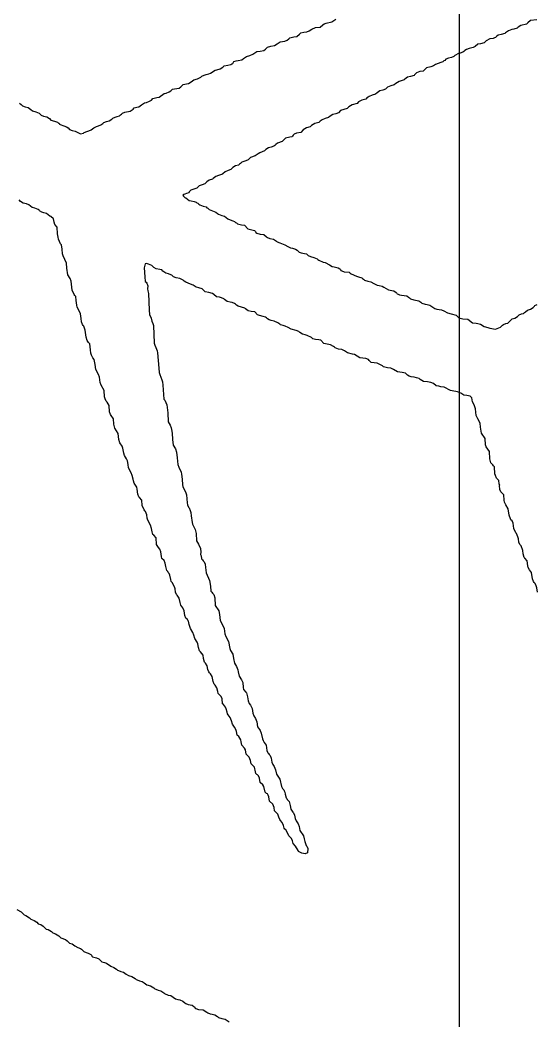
# Model space of a CAD drawing. Header units: inches. Extents: x 0 to 12.8, y -0.1 to 3.5.
# Drawn here: x 0.2503 to 0.3237, y 0.968 to 1.1103 of the extents above; entities that cross this region are included whole.
import ezdxf

# ---------------------------------------------------------------- set-up
doc = ezdxf.new("R2010")
doc.units = ezdxf.units.IN
doc.header["$MEASUREMENT"] = 0
doc.layers.add('Bottom Layer', color=5, linetype='Continuous')
doc.layers.add('Bottom Overlay', color=54, linetype='Continuous')

msp = doc.modelspace()

# ---------------------------------------------------------------- linework, layer by layer
at = {"layer": 'Bottom Layer'}
msp.add_line((0.3127, 1.513), (0.3127, 0.904), dxfattribs=at)
at = {"layer": 'Bottom Overlay'}
for p, q in [((0.29459, 1.11005), (0.29518, 1.11044)), ((0.32284, 1.11026), (0.32242, 1.10991)), ((0.32371, 1.11037), (0.32284, 1.11026)), ((0.29062, 1.10859), (0.29104, 1.10866)), ((0.29104, 1.10866), (0.29139, 1.1088)), ((0.29139, 1.1088), (0.29177, 1.10904)), ((0.29177, 1.10904), (0.29226, 1.10925)), ((0.29226, 1.10925), (0.29295, 1.10932)), ((0.29295, 1.10932), (0.29333, 1.10963)), ((0.29333, 1.10963), (0.29351, 1.10981)), ((0.29351, 1.10981), (0.29379, 1.10988)), ((0.29379, 1.10988), (0.29459, 1.11005)), ((0.31971, 1.1088), (0.31929, 1.10852)), ((0.32016, 1.10897), (0.31971, 1.1088)), ((0.32044, 1.10904), (0.32016, 1.10897)), ((0.32092, 1.10918), (0.32044, 1.10904)), ((0.32106, 1.10932), (0.32092, 1.10918)), ((0.32144, 1.10957), (0.32106, 1.10932)), ((0.32225, 1.10974), (0.32144, 1.10957)), ((0.32242, 1.10991), (0.32225, 1.10974)), ((0.28683, 1.10696), (0.28725, 1.10723)), ((0.28725, 1.10723), (0.28791, 1.10734)), ((0.28791, 1.10734), (0.28826, 1.10748)), ((0.28826, 1.10748), (0.2885, 1.10765)), ((0.2885, 1.10765), (0.28864, 1.10779)), ((0.28864, 1.10779), (0.28919, 1.10793)), ((0.28919, 1.10793), (0.28961, 1.108)), ((0.28961, 1.108), (0.28999, 1.10831)), ((0.28999, 1.10831), (0.29017, 1.10849)), ((0.29017, 1.10849), (0.29062, 1.10859)), ((0.31654, 1.10737), (0.31626, 1.1071)), ((0.31703, 1.10765), (0.31654, 1.10737)), ((0.31751, 1.10772), (0.31703, 1.10765)), ((0.31772, 1.10779), (0.31751, 1.10772)), ((0.31786, 1.10786), (0.31772, 1.10779)), ((0.318, 1.108), (0.31786, 1.10786)), ((0.31824, 1.10817), (0.318, 1.108)), ((0.31863, 1.10828), (0.31824, 1.10817)), ((0.31918, 1.10842), (0.31863, 1.10828)), ((0.31929, 1.10852), (0.31918, 1.10842)), ((0.2838, 1.10574), (0.28391, 1.10584)), ((0.28391, 1.10584), (0.28439, 1.10591)), ((0.28439, 1.10591), (0.28492, 1.10602)), ((0.28492, 1.10602), (0.28516, 1.10619)), ((0.28516, 1.10619), (0.28544, 1.10647)), ((0.28544, 1.10647), (0.28592, 1.10661)), ((0.28592, 1.10661), (0.28645, 1.10671)), ((0.28645, 1.10671), (0.28683, 1.10696)), ((0.31334, 1.10584), (0.3132, 1.10577)), ((0.31348, 1.10598), (0.31334, 1.10584)), ((0.31372, 1.10616), (0.31348, 1.10598)), ((0.3141, 1.10626), (0.31372, 1.10616)), ((0.31466, 1.1064), (0.3141, 1.10626)), ((0.31497, 1.10657), (0.31466, 1.1064)), ((0.31536, 1.10689), (0.31497, 1.10657)), ((0.3157, 1.10696), (0.31536, 1.10689)), ((0.31626, 1.1071), (0.3157, 1.10696)), ((0.2805, 1.10417), (0.28067, 1.10442)), ((0.28067, 1.10442), (0.28098, 1.10452)), ((0.28098, 1.10452), (0.28126, 1.10459)), ((0.28126, 1.10459), (0.28178, 1.10469)), ((0.28178, 1.10469), (0.28203, 1.10487)), ((0.28203, 1.10487), (0.28245, 1.10515)), ((0.28245, 1.10515), (0.28293, 1.10529)), ((0.28293, 1.10529), (0.28338, 1.10546)), ((0.28338, 1.10546), (0.2838, 1.10574)), ((0.31035, 1.10438), (0.31007, 1.10431)), ((0.31049, 1.10452), (0.31035, 1.10438)), ((0.31063, 1.10459), (0.31049, 1.10452)), ((0.3108, 1.10476), (0.31063, 1.10459)), ((0.31115, 1.1049), (0.3108, 1.10476)), ((0.3116, 1.10501), (0.31115, 1.1049)), ((0.31195, 1.10515), (0.3116, 1.10501)), ((0.31209, 1.10529), (0.31195, 1.10515)), ((0.31257, 1.10556), (0.31209, 1.10529)), ((0.31285, 1.10563), (0.31257, 1.10556)), ((0.3132, 1.10577), (0.31285, 1.10563)), ((0.27737, 1.10278), (0.27799, 1.1032)), ((0.27799, 1.1032), (0.27827, 1.10327)), ((0.27827, 1.10327), (0.27872, 1.10337)), ((0.27872, 1.10337), (0.27911, 1.10362)), ((0.27911, 1.10362), (0.27931, 1.10382)), ((0.27931, 1.10382), (0.2798, 1.10389)), ((0.2798, 1.10389), (0.28025, 1.104)), ((0.28025, 1.104), (0.28036, 1.1041)), ((0.28036, 1.1041), (0.2805, 1.10417)), ((0.30708, 1.10299), (0.30662, 1.10282)), ((0.30756, 1.10306), (0.30708, 1.10299)), ((0.30805, 1.10355), (0.30756, 1.10306)), ((0.30868, 1.10369), (0.30805, 1.10355)), ((0.30902, 1.10382), (0.30868, 1.10369)), ((0.30916, 1.10389), (0.30902, 1.10382)), ((0.3093, 1.10403), (0.30916, 1.10389)), ((0.31007, 1.10431), (0.3093, 1.10403)), ((0.27424, 1.10132), (0.27458, 1.10153)), ((0.27458, 1.10153), (0.275, 1.10181)), ((0.275, 1.10181), (0.27549, 1.10195)), ((0.27549, 1.10195), (0.27597, 1.10222)), ((0.27597, 1.10222), (0.27611, 1.10236)), ((0.27611, 1.10236), (0.27646, 1.1025)), ((0.27646, 1.1025), (0.27674, 1.10257)), ((0.27674, 1.10257), (0.27712, 1.10268)), ((0.27712, 1.10268), (0.27737, 1.10278)), ((0.30415, 1.1016), (0.30367, 1.10132)), ((0.30485, 1.10181), (0.30415, 1.1016)), ((0.30495, 1.10191), (0.30485, 1.10181)), ((0.30534, 1.10222), (0.30495, 1.10191)), ((0.30575, 1.10229), (0.30534, 1.10222)), ((0.30631, 1.10243), (0.30575, 1.10229)), ((0.30635, 1.10254), (0.30631, 1.10243)), ((0.30662, 1.10282), (0.30635, 1.10254)), ((0.27103, 1.09993), (0.27149, 1.1001)), ((0.27149, 1.1001), (0.27173, 1.10028)), ((0.27173, 1.10028), (0.27194, 1.10049)), ((0.27194, 1.10049), (0.27222, 1.10055)), ((0.27222, 1.10055), (0.27288, 1.10066)), ((0.27288, 1.10066), (0.27312, 1.10083)), ((0.27312, 1.10083), (0.27347, 1.10118)), ((0.27347, 1.10118), (0.27396, 1.10125)), ((0.27396, 1.10125), (0.27424, 1.10132)), ((0.30141, 1.10024), (0.30102, 1.1)), ((0.30186, 1.10035), (0.30141, 1.10024)), ((0.30221, 1.10049), (0.30186, 1.10035)), ((0.30252, 1.1008), (0.30221, 1.10049)), ((0.30297, 1.10097), (0.30252, 1.1008)), ((0.30346, 1.10111), (0.30297, 1.10097)), ((0.30367, 1.10132), (0.30346, 1.10111)), ((0.26825, 1.09861), (0.2687, 1.09878)), ((0.2687, 1.09878), (0.26895, 1.09895)), ((0.26895, 1.09895), (0.26916, 1.09916)), ((0.26916, 1.09916), (0.26971, 1.0993)), ((0.26971, 1.0993), (0.27006, 1.09937)), ((0.27006, 1.09937), (0.27076, 1.09986)), ((0.27076, 1.09986), (0.27103, 1.09993)), ((0.29887, 1.09895), (0.29838, 1.09868)), ((0.29942, 1.09909), (0.29887, 1.09895)), ((0.29963, 1.0993), (0.29942, 1.09909)), ((0.29977, 1.09937), (0.29963, 1.0993)), ((0.29988, 1.09948), (0.29977, 1.09937)), ((0.30033, 1.09965), (0.29988, 1.09948)), ((0.30081, 1.09979), (0.30033, 1.09965)), ((0.30102, 1.1), (0.30081, 1.09979)), ((0.2502, 1.0985), (0.25044, 1.09833)), ((0.25044, 1.09833), (0.25065, 1.09812)), ((0.25065, 1.09812), (0.251, 1.09798)), ((0.251, 1.09798), (0.25145, 1.09788)), ((0.25145, 1.09788), (0.25183, 1.09763)), ((0.25183, 1.09763), (0.25204, 1.09742)), ((0.25204, 1.09742), (0.25253, 1.09728)), ((0.25253, 1.09728), (0.25298, 1.09711)), ((0.26519, 1.09721), (0.26592, 1.09739)), ((0.26592, 1.09739), (0.26634, 1.09767)), ((0.26634, 1.09767), (0.26651, 1.09784)), ((0.26651, 1.09784), (0.26689, 1.09795)), ((0.26689, 1.09795), (0.26717, 1.09801)), ((0.26717, 1.09801), (0.26756, 1.09826)), ((0.26756, 1.09826), (0.26797, 1.09854)), ((0.26797, 1.09854), (0.26825, 1.09861)), ((0.29584, 1.09746), (0.29553, 1.09715)), ((0.29629, 1.09763), (0.29584, 1.09746)), ((0.29678, 1.09777), (0.29629, 1.09763)), ((0.29699, 1.09798), (0.29678, 1.09777)), ((0.29747, 1.09826), (0.29699, 1.09798)), ((0.29817, 1.09847), (0.29747, 1.09826)), ((0.29838, 1.09868), (0.29817, 1.09847)), ((0.25298, 1.09711), (0.25329, 1.0968)), ((0.25329, 1.0968), (0.25364, 1.09666)), ((0.25364, 1.09666), (0.25409, 1.09655)), ((0.25409, 1.09655), (0.25447, 1.09631)), ((0.25447, 1.09631), (0.25468, 1.0961)), ((0.25468, 1.0961), (0.25517, 1.09596)), ((0.25517, 1.09596), (0.25562, 1.09579)), ((0.2622, 1.09575), (0.26255, 1.09589)), ((0.26255, 1.09589), (0.26293, 1.096)), ((0.26293, 1.096), (0.26331, 1.09624)), ((0.26331, 1.09624), (0.26345, 1.09638)), ((0.26345, 1.09638), (0.2638, 1.09652)), ((0.2638, 1.09652), (0.26408, 1.09659)), ((0.26408, 1.09659), (0.26442, 1.09673)), ((0.26442, 1.09673), (0.26456, 1.09687)), ((0.26456, 1.09687), (0.2647, 1.09694)), ((0.2647, 1.09694), (0.26484, 1.09708)), ((0.26484, 1.09708), (0.26519, 1.09721)), ((0.29295, 1.09596), (0.29274, 1.09575)), ((0.29309, 1.09603), (0.29295, 1.09596)), ((0.2932, 1.09614), (0.29309, 1.09603)), ((0.29365, 1.09631), (0.2932, 1.09614)), ((0.29413, 1.09645), (0.29365, 1.09631)), ((0.29434, 1.09666), (0.29413, 1.09645)), ((0.29473, 1.0969), (0.29434, 1.09666)), ((0.29518, 1.09701), (0.29473, 1.0969)), ((0.29553, 1.09715), (0.29518, 1.09701)), ((0.25562, 1.09579), (0.25573, 1.09568)), ((0.25573, 1.09568), (0.25583, 1.09565)), ((0.25583, 1.09565), (0.25587, 1.09554)), ((0.25587, 1.09554), (0.256, 1.09548)), ((0.256, 1.09548), (0.25649, 1.09527)), ((0.25649, 1.09527), (0.25687, 1.09516)), ((0.25687, 1.09516), (0.25712, 1.09499)), ((0.25712, 1.09499), (0.25733, 1.09478)), ((0.25733, 1.09478), (0.25767, 1.09464)), ((0.25767, 1.09464), (0.25813, 1.09454)), ((0.25813, 1.09454), (0.25886, 1.09415)), ((0.25941, 1.09436), (0.25976, 1.0945)), ((0.25976, 1.0945), (0.26004, 1.09457)), ((0.26004, 1.09457), (0.26039, 1.09471)), ((0.26039, 1.09471), (0.26077, 1.09502)), ((0.26077, 1.09502), (0.26115, 1.0952)), ((0.26115, 1.0952), (0.26143, 1.09527)), ((0.26143, 1.09527), (0.26178, 1.09541)), ((0.26178, 1.09541), (0.26192, 1.09554)), ((0.26192, 1.09554), (0.26206, 1.09561)), ((0.26206, 1.09561), (0.2622, 1.09575)), ((0.29052, 1.09471), (0.29017, 1.09436)), ((0.291, 1.09499), (0.29052, 1.09471)), ((0.29149, 1.09513), (0.291, 1.09499)), ((0.2917, 1.09534), (0.29149, 1.09513)), ((0.29219, 1.09561), (0.2917, 1.09534)), ((0.29274, 1.09575), (0.29219, 1.09561)), ((0.25886, 1.09415), (0.25928, 1.09422)), ((0.25928, 1.09422), (0.25941, 1.09436)), ((0.28752, 1.09304), (0.28686, 1.0928)), ((0.28801, 1.09353), (0.28752, 1.09304)), ((0.28864, 1.09367), (0.28801, 1.09353)), ((0.28892, 1.09374), (0.28864, 1.09367)), ((0.28902, 1.09384), (0.28892, 1.09374)), ((0.28909, 1.09398), (0.28902, 1.09384)), ((0.28923, 1.09412), (0.28909, 1.09398)), ((0.28958, 1.09426), (0.28923, 1.09412)), ((0.29017, 1.09436), (0.28958, 1.09426)), ((0.28502, 1.09172), (0.28436, 1.09147)), ((0.28523, 1.09193), (0.28502, 1.09172)), ((0.28561, 1.09217), (0.28523, 1.09193)), ((0.28599, 1.09227), (0.28561, 1.09217)), ((0.28634, 1.09241), (0.28599, 1.09227)), ((0.28648, 1.09248), (0.28634, 1.09241)), ((0.28662, 1.09262), (0.28648, 1.09248)), ((0.28686, 1.0928), (0.28662, 1.09262)), ((0.28238, 1.09033), (0.28182, 1.09012)), ((0.28272, 1.09047), (0.28238, 1.09033)), ((0.28304, 1.09078), (0.28272, 1.09047)), ((0.2837, 1.09102), (0.28304, 1.09078)), ((0.28412, 1.0913), (0.2837, 1.09102)), ((0.28436, 1.09147), (0.28412, 1.0913)), ((0.27942, 1.08876), (0.27911, 1.08845)), ((0.27987, 1.08893), (0.27942, 1.08876)), ((0.28022, 1.08907), (0.27987, 1.08893)), ((0.2805, 1.08935), (0.28022, 1.08907)), ((0.28088, 1.0896), (0.2805, 1.08935)), ((0.28133, 1.0897), (0.28088, 1.0896)), ((0.28147, 1.08984), (0.28133, 1.0897)), ((0.28161, 1.08991), (0.28147, 1.08984)), ((0.28182, 1.09012), (0.28161, 1.08991)), ((0.27681, 1.08733), (0.27653, 1.08706)), ((0.27716, 1.08754), (0.27681, 1.08733)), ((0.27764, 1.08768), (0.27716, 1.08754)), ((0.27775, 1.08779), (0.27764, 1.08768)), ((0.27813, 1.0881), (0.27775, 1.08779)), ((0.27848, 1.08824), (0.27813, 1.0881)), ((0.27876, 1.08831), (0.27848, 1.08824)), ((0.27897, 1.08838), (0.27876, 1.08831)), ((0.27911, 1.08845), (0.27897, 1.08838)), ((0.27434, 1.08591), (0.27427, 1.08577)), ((0.27455, 1.08612), (0.27434, 1.08591)), ((0.27542, 1.08643), (0.27455, 1.08612)), ((0.27573, 1.08674), (0.27542, 1.08643)), ((0.27618, 1.08692), (0.27573, 1.08674)), ((0.27653, 1.08706), (0.27618, 1.08692)), ((0.25037, 1.08455), (0.25016, 1.08476)), ((0.25075, 1.08431), (0.25037, 1.08455)), ((0.27354, 1.08553), (0.27343, 1.08542)), ((0.27343, 1.08542), (0.2735, 1.08528)), ((0.2735, 1.08528), (0.27368, 1.08511)), ((0.27368, 1.08559), (0.27354, 1.08553)), ((0.27396, 1.08566), (0.27368, 1.08559)), ((0.27368, 1.08511), (0.27382, 1.08504)), ((0.27382, 1.08504), (0.2743, 1.08469)), ((0.27427, 1.08577), (0.27396, 1.08566)), ((0.2743, 1.08469), (0.27458, 1.08462)), ((0.27458, 1.08462), (0.27504, 1.08452)), ((0.27504, 1.08452), (0.27531, 1.08445)), ((0.2512, 1.0842), (0.25075, 1.08431)), ((0.25155, 1.08406), (0.2512, 1.0842)), ((0.25176, 1.08386), (0.25155, 1.08406)), ((0.252, 1.08368), (0.25176, 1.08386)), ((0.25239, 1.08358), (0.252, 1.08368)), ((0.25287, 1.08337), (0.25239, 1.08358)), ((0.25301, 1.0833), (0.25287, 1.08337)), ((0.25305, 1.08319), (0.25301, 1.0833)), ((0.2534, 1.08299), (0.25305, 1.08319)), ((0.27531, 1.08445), (0.27542, 1.08434)), ((0.27542, 1.08434), (0.27556, 1.08427)), ((0.27556, 1.08427), (0.2757, 1.08413)), ((0.2757, 1.08413), (0.27584, 1.08406)), ((0.27584, 1.08406), (0.27632, 1.08386)), ((0.27632, 1.08386), (0.27671, 1.08375)), ((0.27671, 1.08375), (0.27681, 1.08365)), ((0.27681, 1.08365), (0.27695, 1.08358)), ((0.27695, 1.08358), (0.27716, 1.08337)), ((0.27716, 1.08337), (0.27813, 1.08302)), ((0.25367, 1.08292), (0.2534, 1.08299)), ((0.25406, 1.08281), (0.25367, 1.08292)), ((0.25454, 1.08246), (0.25406, 1.08281)), ((0.25468, 1.08239), (0.25454, 1.08246)), ((0.25503, 1.08205), (0.25468, 1.08239)), ((0.25514, 1.08159), (0.25503, 1.08205)), ((0.27813, 1.08302), (0.27834, 1.08281)), ((0.27834, 1.08281), (0.27848, 1.08274)), ((0.27848, 1.08274), (0.27897, 1.08253)), ((0.27897, 1.08253), (0.27935, 1.08243)), ((0.27935, 1.08243), (0.27959, 1.08226)), ((0.27959, 1.08226), (0.2798, 1.08205)), ((0.2798, 1.08205), (0.28015, 1.08191)), ((0.28015, 1.08191), (0.28053, 1.0818)), ((0.28053, 1.0818), (0.28078, 1.0817)), ((0.28078, 1.0817), (0.28091, 1.08156)), ((0.25524, 1.08128), (0.25514, 1.08159)), ((0.25555, 1.0809), (0.25524, 1.08128)), ((0.25562, 1.07992), (0.25555, 1.0809)), ((0.28091, 1.08156), (0.28105, 1.08149)), ((0.28105, 1.08149), (0.28119, 1.08135)), ((0.28119, 1.08135), (0.28175, 1.08121)), ((0.28175, 1.08121), (0.28217, 1.08114)), ((0.28217, 1.08114), (0.28265, 1.08065)), ((0.28265, 1.08065), (0.28321, 1.08052)), ((0.28321, 1.08052), (0.28359, 1.08041)), ((0.28359, 1.08041), (0.28373, 1.08027)), ((0.28373, 1.08027), (0.2838, 1.08013)), ((0.25569, 1.07944), (0.25562, 1.07992)), ((0.25576, 1.07916), (0.25569, 1.07944)), ((0.25604, 1.07853), (0.25576, 1.07916)), ((0.2838, 1.08013), (0.28391, 1.08003)), ((0.28391, 1.08003), (0.28439, 1.07989)), ((0.28439, 1.07989), (0.28495, 1.07982)), ((0.28495, 1.07982), (0.28533, 1.07951)), ((0.28533, 1.07951), (0.28544, 1.0794)), ((0.28544, 1.0794), (0.28579, 1.07926)), ((0.28579, 1.07926), (0.28631, 1.07916)), ((0.28631, 1.07916), (0.28672, 1.07888)), ((0.28672, 1.07888), (0.28683, 1.07878)), ((0.28683, 1.07878), (0.28718, 1.07864)), ((0.25618, 1.07839), (0.25604, 1.07853)), ((0.25625, 1.07777), (0.25618, 1.07839)), ((0.25632, 1.07707), (0.25625, 1.07777)), ((0.28718, 1.07864), (0.28746, 1.07857)), ((0.28746, 1.07857), (0.28791, 1.07839)), ((0.28791, 1.07839), (0.28832, 1.07812)), ((0.28832, 1.07812), (0.28871, 1.07794)), ((0.28871, 1.07794), (0.28899, 1.07787)), ((0.28899, 1.07787), (0.28944, 1.07777)), ((0.28944, 1.07777), (0.28968, 1.07759)), ((0.28968, 1.07759), (0.28996, 1.07731)), ((0.25639, 1.07679), (0.25632, 1.07707)), ((0.25687, 1.07575), (0.25639, 1.07679)), ((0.28996, 1.07731), (0.29024, 1.07725)), ((0.29024, 1.07725), (0.29069, 1.07714)), ((0.29069, 1.07714), (0.29097, 1.07707)), ((0.29097, 1.07707), (0.29121, 1.07683)), ((0.29121, 1.07683), (0.29156, 1.07669)), ((0.29156, 1.07669), (0.29205, 1.07655)), ((0.29205, 1.07655), (0.2925, 1.07638)), ((0.2925, 1.07638), (0.2926, 1.07627)), ((0.2926, 1.07627), (0.29274, 1.0762)), ((0.29274, 1.0762), (0.29337, 1.07592)), ((0.29337, 1.07592), (0.29365, 1.07585)), ((0.25694, 1.07505), (0.25687, 1.07575)), ((0.25708, 1.07408), (0.25694, 1.07505)), ((0.26808, 1.07568), (0.26794, 1.07512)), ((0.26794, 1.07512), (0.26801, 1.0738)), ((0.26825, 1.07571), (0.26808, 1.07568)), ((0.26853, 1.07564), (0.26825, 1.07571)), ((0.26902, 1.07544), (0.26853, 1.07564)), ((0.26929, 1.07516), (0.26902, 1.07544)), ((0.26964, 1.07495), (0.26929, 1.07516)), ((0.27013, 1.07488), (0.26964, 1.07495)), ((0.27041, 1.07481), (0.27013, 1.07488)), ((0.27058, 1.07464), (0.27041, 1.07481)), ((0.271, 1.07436), (0.27058, 1.07464)), ((0.29365, 1.07585), (0.29427, 1.07551)), ((0.29427, 1.07551), (0.29462, 1.0753)), ((0.29462, 1.0753), (0.2949, 1.07523)), ((0.2949, 1.07523), (0.29549, 1.07512)), ((0.29549, 1.07512), (0.29574, 1.07495)), ((0.29574, 1.07495), (0.29584, 1.07484)), ((0.29584, 1.07484), (0.29587, 1.07474)), ((0.29587, 1.07474), (0.29601, 1.07467)), ((0.29601, 1.07467), (0.29636, 1.07453)), ((0.29636, 1.07453), (0.29706, 1.07446)), ((0.2574, 1.07356), (0.25708, 1.07408)), ((0.25754, 1.07321), (0.2574, 1.07356)), ((0.25761, 1.07279), (0.25754, 1.07321)), ((0.26801, 1.0738), (0.26808, 1.07317)), ((0.26808, 1.07317), (0.26822, 1.07304)), ((0.27138, 1.07425), (0.271, 1.07436)), ((0.27173, 1.07411), (0.27138, 1.07425)), ((0.27187, 1.07404), (0.27173, 1.07411)), ((0.27211, 1.0738), (0.27187, 1.07404)), ((0.27246, 1.07366), (0.27211, 1.0738)), ((0.27298, 1.07356), (0.27246, 1.07366)), ((0.27347, 1.07335), (0.27298, 1.07356)), ((0.27361, 1.07321), (0.27347, 1.07335)), ((0.27385, 1.07304), (0.27361, 1.07321)), ((0.29706, 1.07446), (0.2972, 1.07432)), ((0.2972, 1.07432), (0.29734, 1.07425)), ((0.29734, 1.07425), (0.2981, 1.07391)), ((0.2981, 1.07391), (0.29838, 1.07384)), ((0.29838, 1.07384), (0.29883, 1.07366)), ((0.29883, 1.07366), (0.29894, 1.07356)), ((0.29894, 1.07356), (0.29907, 1.07349)), ((0.29907, 1.07349), (0.29921, 1.07335)), ((0.29921, 1.07335), (0.2997, 1.07321)), ((0.2997, 1.07321), (0.30015, 1.07311)), ((0.30015, 1.07311), (0.30054, 1.07286)), ((0.25771, 1.07192), (0.25761, 1.07279)), ((0.25799, 1.0713), (0.25771, 1.07192)), ((0.26822, 1.07304), (0.26829, 1.0729)), ((0.26829, 1.0729), (0.26843, 1.07255)), ((0.26843, 1.07255), (0.26839, 1.0721)), ((0.26839, 1.0721), (0.26846, 1.07182)), ((0.26846, 1.07182), (0.26856, 1.07144)), ((0.27451, 1.07279), (0.27385, 1.07304)), ((0.2749, 1.07262), (0.27451, 1.07279)), ((0.27531, 1.07234), (0.2749, 1.07262)), ((0.2757, 1.07224), (0.27531, 1.07234)), ((0.27618, 1.0721), (0.2757, 1.07224)), ((0.2766, 1.07168), (0.27618, 1.0721)), ((0.27709, 1.07161), (0.2766, 1.07168)), ((0.30054, 1.07286), (0.30102, 1.07265)), ((0.30102, 1.07265), (0.3013, 1.07258)), ((0.3013, 1.07258), (0.30175, 1.07248)), ((0.30175, 1.07248), (0.302, 1.07237)), ((0.302, 1.07237), (0.30262, 1.07196)), ((0.30262, 1.07196), (0.30311, 1.07189)), ((0.30311, 1.07189), (0.30339, 1.07182)), ((0.30339, 1.07182), (0.30374, 1.07161)), ((0.25806, 1.07116), (0.25799, 1.0713)), ((0.2582, 1.07102), (0.25806, 1.07116)), ((0.25827, 1.07046), (0.2582, 1.07102)), ((0.25834, 1.06977), (0.25827, 1.07046)), ((0.26856, 1.07144), (0.26863, 1.06907)), ((0.27764, 1.07147), (0.27709, 1.07161)), ((0.27782, 1.0713), (0.27764, 1.07147)), ((0.2782, 1.07098), (0.27782, 1.0713)), ((0.27862, 1.07091), (0.2782, 1.07098)), ((0.2789, 1.07084), (0.27862, 1.07091)), ((0.27924, 1.0707), (0.2789, 1.07084)), ((0.27935, 1.0706), (0.27924, 1.0707)), ((0.27973, 1.07029), (0.27935, 1.0706)), ((0.28015, 1.07022), (0.27973, 1.07029)), ((0.28043, 1.07015), (0.28015, 1.07022)), ((0.30374, 1.07161), (0.30384, 1.0715)), ((0.30384, 1.0715), (0.30388, 1.0714)), ((0.30388, 1.0714), (0.30402, 1.07133)), ((0.30402, 1.07133), (0.30422, 1.07126)), ((0.30422, 1.07126), (0.3045, 1.07119)), ((0.3045, 1.07119), (0.30527, 1.07112)), ((0.30527, 1.07112), (0.30548, 1.07091)), ((0.30548, 1.07091), (0.30562, 1.07084)), ((0.30562, 1.07084), (0.30575, 1.0707)), ((0.30575, 1.0707), (0.30624, 1.07057)), ((0.30624, 1.07057), (0.30697, 1.07039)), ((0.30697, 1.07039), (0.30708, 1.07029)), ((0.30708, 1.07029), (0.30722, 1.07022)), ((0.30722, 1.07022), (0.30736, 1.07008)), ((0.25841, 1.06949), (0.25834, 1.06977)), ((0.25872, 1.0689), (0.25841, 1.06949)), ((0.25886, 1.06855), (0.25872, 1.0689)), ((0.26863, 1.06907), (0.2687, 1.06844)), ((0.28078, 1.07001), (0.28043, 1.07015)), ((0.28091, 1.06994), (0.28078, 1.07001)), ((0.28105, 1.0698), (0.28091, 1.06994)), ((0.2813, 1.06963), (0.28105, 1.0698)), ((0.28175, 1.06952), (0.2813, 1.06963)), ((0.28224, 1.06938), (0.28175, 1.06952)), ((0.28234, 1.06928), (0.28224, 1.06938)), ((0.28272, 1.06897), (0.28234, 1.06928)), ((0.28314, 1.0689), (0.28272, 1.06897)), ((0.28363, 1.06883), (0.28314, 1.0689)), ((0.28405, 1.06841), (0.28363, 1.06883)), ((0.30736, 1.07008), (0.30784, 1.06994)), ((0.30784, 1.06994), (0.30812, 1.06987)), ((0.30812, 1.06987), (0.30854, 1.0698)), ((0.30854, 1.0698), (0.30923, 1.06931)), ((0.30923, 1.06931), (0.30951, 1.06924)), ((0.30951, 1.06924), (0.31017, 1.06914)), ((0.31017, 1.06914), (0.31052, 1.069)), ((0.31052, 1.069), (0.31104, 1.06869)), ((0.32197, 1.06876), (0.32211, 1.06883)), ((0.32211, 1.06883), (0.32238, 1.0691)), ((0.32238, 1.0691), (0.32284, 1.06921)), ((0.32284, 1.06921), (0.32322, 1.06945)), ((0.32322, 1.06945), (0.32339, 1.06963)), ((0.32339, 1.06963), (0.32343, 1.06973)), ((0.32343, 1.06973), (0.32378, 1.06987)), ((0.25896, 1.06789), (0.25886, 1.06855)), ((0.25903, 1.0674), (0.25896, 1.06789)), ((0.25917, 1.06705), (0.25903, 1.0674)), ((0.2687, 1.06844), (0.26891, 1.06796)), ((0.26891, 1.06796), (0.26902, 1.0675)), ((0.26902, 1.0675), (0.26916, 1.06716)), ((0.28429, 1.0683), (0.28405, 1.06841)), ((0.28481, 1.0682), (0.28429, 1.0683)), ((0.28516, 1.06806), (0.28481, 1.0682)), ((0.2853, 1.06799), (0.28516, 1.06806)), ((0.28544, 1.06785), (0.2853, 1.06799)), ((0.28568, 1.06768), (0.28544, 1.06785)), ((0.28596, 1.06761), (0.28568, 1.06768)), ((0.28641, 1.0675), (0.28596, 1.06761)), ((0.2869, 1.0673), (0.28641, 1.0675)), ((0.31104, 1.06869), (0.31153, 1.06855)), ((0.31153, 1.06855), (0.31226, 1.06837)), ((0.31226, 1.06837), (0.31264, 1.06799)), ((0.31264, 1.06799), (0.3132, 1.06785)), ((0.3132, 1.06785), (0.3139, 1.06778)), ((0.3139, 1.06778), (0.31459, 1.0673)), ((0.3196, 1.06723), (0.32023, 1.06785)), ((0.32023, 1.06785), (0.32061, 1.06796)), ((0.32061, 1.06796), (0.32099, 1.0682)), ((0.32099, 1.0682), (0.3212, 1.06841)), ((0.3212, 1.06841), (0.32155, 1.06855)), ((0.32155, 1.06855), (0.32183, 1.06862)), ((0.32183, 1.06862), (0.32197, 1.06876)), ((0.25924, 1.06691), (0.25917, 1.06705)), ((0.25934, 1.06681), (0.25924, 1.06691)), ((0.25955, 1.06625), (0.25934, 1.06681)), ((0.25966, 1.06524), (0.25955, 1.06625)), ((0.26916, 1.06716), (0.26923, 1.06688)), ((0.26923, 1.06688), (0.26936, 1.06437)), ((0.28704, 1.06716), (0.2869, 1.0673)), ((0.28718, 1.06709), (0.28704, 1.06716)), ((0.28728, 1.06698), (0.28718, 1.06709)), ((0.28766, 1.06688), (0.28728, 1.06698)), ((0.28794, 1.06681), (0.28766, 1.06688)), ((0.28839, 1.06663), (0.28794, 1.06681)), ((0.28881, 1.06636), (0.28839, 1.06663)), ((0.28954, 1.06618), (0.28881, 1.06636)), ((0.28989, 1.06604), (0.28954, 1.06618)), ((0.29003, 1.0659), (0.28989, 1.06604)), ((0.31459, 1.0673), (0.31508, 1.06723)), ((0.31508, 1.06723), (0.31536, 1.06716)), ((0.31536, 1.06716), (0.3157, 1.06709)), ((0.3157, 1.06709), (0.31626, 1.06674)), ((0.31626, 1.06674), (0.31675, 1.0666)), ((0.31675, 1.0666), (0.31703, 1.06653)), ((0.31703, 1.06653), (0.31786, 1.06639)), ((0.31786, 1.06639), (0.31856, 1.06667)), ((0.31856, 1.06667), (0.31884, 1.06695)), ((0.31884, 1.06695), (0.31898, 1.06702)), ((0.31898, 1.06702), (0.31932, 1.06716)), ((0.31932, 1.06716), (0.3196, 1.06723)), ((0.2598, 1.06476), (0.25966, 1.06524)), ((0.25994, 1.06462), (0.2598, 1.06476)), ((0.26001, 1.06448), (0.25994, 1.06462)), ((0.29041, 1.06566), (0.29003, 1.0659)), ((0.2908, 1.06556), (0.29041, 1.06566)), ((0.29107, 1.06549), (0.2908, 1.06556)), ((0.2917, 1.06521), (0.29107, 1.06549)), ((0.29191, 1.065), (0.2917, 1.06521)), ((0.29226, 1.06493), (0.29191, 1.065)), ((0.29274, 1.06486), (0.29226, 1.06493)), ((0.29302, 1.06479), (0.29274, 1.06486)), ((0.29347, 1.06434), (0.29302, 1.06479)), ((0.26021, 1.06427), (0.26001, 1.06448)), ((0.26028, 1.06343), (0.26021, 1.06427)), ((0.26035, 1.06295), (0.26028, 1.06343)), ((0.26936, 1.06437), (0.26943, 1.06409)), ((0.26943, 1.06409), (0.26957, 1.06375)), ((0.26957, 1.06375), (0.26975, 1.06329)), ((0.26975, 1.06329), (0.26982, 1.06302)), ((0.29393, 1.06423), (0.29347, 1.06434)), ((0.29441, 1.06416), (0.29393, 1.06423)), ((0.29483, 1.06389), (0.29441, 1.06416)), ((0.29497, 1.06382), (0.29483, 1.06389)), ((0.29507, 1.06371), (0.29497, 1.06382)), ((0.29553, 1.06354), (0.29507, 1.06371)), ((0.29601, 1.06347), (0.29553, 1.06354)), ((0.2964, 1.06329), (0.29601, 1.06347)), ((0.29681, 1.06302), (0.2964, 1.06329)), ((0.26042, 1.06267), (0.26035, 1.06295)), ((0.26063, 1.06232), (0.26042, 1.06267)), ((0.26081, 1.06208), (0.26063, 1.06232)), ((0.26098, 1.06135), (0.26081, 1.06208)), ((0.26982, 1.06302), (0.26992, 1.06194)), ((0.26992, 1.06194), (0.26999, 1.06082)), ((0.29754, 1.06284), (0.29681, 1.06302)), ((0.29782, 1.06277), (0.29754, 1.06284)), ((0.29859, 1.06229), (0.29782, 1.06277)), ((0.29942, 1.06222), (0.29859, 1.06229)), ((0.29981, 1.06204), (0.29942, 1.06222)), ((0.29988, 1.0619), (0.29981, 1.06204)), ((0.30019, 1.06166), (0.29988, 1.0619)), ((0.26105, 1.06065), (0.26098, 1.06135)), ((0.26143, 1.05992), (0.26105, 1.06065)), ((0.26999, 1.06082), (0.27006, 1.0602)), ((0.30102, 1.06152), (0.30019, 1.06166)), ((0.30179, 1.06117), (0.30102, 1.06152)), ((0.30193, 1.06103), (0.30179, 1.06117)), ((0.30248, 1.06089), (0.30193, 1.06103)), ((0.30297, 1.06082), (0.30248, 1.06089)), ((0.30335, 1.06065), (0.30297, 1.06082)), ((0.30391, 1.0603), (0.30335, 1.06065)), ((0.30457, 1.0602), (0.30391, 1.0603)), ((0.26157, 1.05957), (0.26143, 1.05992)), ((0.26168, 1.05877), (0.26157, 1.05957)), ((0.27006, 1.0602), (0.27013, 1.05992)), ((0.27013, 1.05992), (0.27044, 1.05919)), ((0.27044, 1.05919), (0.27051, 1.05891)), ((0.27051, 1.05891), (0.27058, 1.05842)), ((0.30506, 1.06013), (0.30457, 1.0602)), ((0.30534, 1.05985), (0.30506, 1.06013)), ((0.30558, 1.05968), (0.30534, 1.05985)), ((0.30586, 1.05961), (0.30558, 1.05968)), ((0.30628, 1.05954), (0.30586, 1.05961)), ((0.30662, 1.05947), (0.30628, 1.05954)), ((0.30701, 1.05936), (0.30662, 1.05947)), ((0.30715, 1.05922), (0.30701, 1.05936)), ((0.30763, 1.05895), (0.30715, 1.05922)), ((0.30819, 1.05888), (0.30763, 1.05895)), ((0.30868, 1.05881), (0.30819, 1.05888)), ((0.26181, 1.05842), (0.26168, 1.05877)), ((0.26223, 1.05766), (0.26181, 1.05842)), ((0.2623, 1.05675), (0.26223, 1.05766)), ((0.27058, 1.05842), (0.27065, 1.0571)), ((0.30906, 1.05863), (0.30868, 1.05881)), ((0.30944, 1.05832), (0.30906, 1.05863)), ((0.30979, 1.05825), (0.30944, 1.05832)), ((0.31007, 1.05818), (0.30979, 1.05825)), ((0.31056, 1.05811), (0.31007, 1.05818)), ((0.31143, 1.05766), (0.31056, 1.05811)), ((0.3117, 1.05759), (0.31143, 1.05766)), ((0.31243, 1.05748), (0.3117, 1.05759)), ((0.31292, 1.05728), (0.31243, 1.05748)), ((0.26237, 1.05648), (0.2623, 1.05675)), ((0.26251, 1.05613), (0.26237, 1.05648)), ((0.26265, 1.05599), (0.26251, 1.05613)), ((0.26293, 1.0555), (0.26265, 1.05599)), ((0.27065, 1.0571), (0.27072, 1.05641)), ((0.27072, 1.05641), (0.27086, 1.05627)), ((0.27086, 1.05627), (0.27114, 1.05564)), ((0.31334, 1.057), (0.31292, 1.05728)), ((0.31376, 1.05693), (0.31334, 1.057)), ((0.31424, 1.05686), (0.31376, 1.05693)), ((0.31449, 1.05661), (0.31424, 1.05686)), ((0.31456, 1.05606), (0.31449, 1.05661)), ((0.3148, 1.05561), (0.31456, 1.05606)), ((0.263, 1.0546), (0.26293, 1.0555)), ((0.26314, 1.05425), (0.263, 1.0546)), ((0.27114, 1.05564), (0.27128, 1.05446)), ((0.31501, 1.05505), (0.3148, 1.05561)), ((0.31511, 1.05411), (0.31501, 1.05505)), ((0.26321, 1.05411), (0.26314, 1.05425)), ((0.26355, 1.05362), (0.26321, 1.05411)), ((0.26362, 1.05286), (0.26355, 1.05362)), ((0.27128, 1.05446), (0.27135, 1.05321)), ((0.27135, 1.05321), (0.27163, 1.05272)), ((0.31532, 1.05362), (0.31511, 1.05411)), ((0.31567, 1.053), (0.31532, 1.05362)), ((0.26376, 1.0523), (0.26362, 1.05286)), ((0.26425, 1.05154), (0.26376, 1.0523)), ((0.27163, 1.05272), (0.27176, 1.05237)), ((0.27176, 1.05237), (0.27183, 1.05209)), ((0.27183, 1.05209), (0.2719, 1.05161)), ((0.31574, 1.05244), (0.31567, 1.053)), ((0.31588, 1.05161), (0.31574, 1.05244)), ((0.26432, 1.0507), (0.26425, 1.05154)), ((0.26446, 1.05021), (0.26432, 1.0507)), ((0.2719, 1.05161), (0.27197, 1.0507)), ((0.27197, 1.0507), (0.27204, 1.04987)), ((0.31637, 1.05084), (0.31588, 1.05161)), ((0.31644, 1.04994), (0.31637, 1.05084)), ((0.26481, 1.04973), (0.26446, 1.05021)), ((0.26491, 1.04948), (0.26481, 1.04973)), ((0.26502, 1.04875), (0.26491, 1.04948)), ((0.27204, 1.04987), (0.27239, 1.04938)), ((0.27239, 1.04938), (0.27253, 1.04889)), ((0.27253, 1.04889), (0.27263, 1.04809)), ((0.3165, 1.04966), (0.31644, 1.04994)), ((0.31699, 1.04896), (0.3165, 1.04966)), ((0.31706, 1.04792), (0.31699, 1.04896)), ((0.26515, 1.0484), (0.26502, 1.04875)), ((0.26543, 1.04792), (0.26515, 1.0484)), ((0.26554, 1.04767), (0.26543, 1.04792)), ((0.26564, 1.04715), (0.26554, 1.04767)), ((0.27263, 1.04809), (0.2727, 1.04712)), ((0.3172, 1.04736), (0.31706, 1.04792)), ((0.26571, 1.04666), (0.26564, 1.04715)), ((0.26609, 1.04593), (0.26571, 1.04666)), ((0.2727, 1.04712), (0.27284, 1.04677)), ((0.27284, 1.04677), (0.27316, 1.04604)), ((0.27316, 1.04604), (0.27323, 1.04576)), ((0.31748, 1.04708), (0.3172, 1.04736)), ((0.31755, 1.04694), (0.31748, 1.04708)), ((0.31769, 1.0468), (0.31755, 1.04694)), ((0.31776, 1.04583), (0.31769, 1.0468)), ((0.26623, 1.04559), (0.26609, 1.04593)), ((0.26634, 1.04506), (0.26623, 1.04559)), ((0.26641, 1.04479), (0.26634, 1.04506)), ((0.26651, 1.04447), (0.26641, 1.04479)), ((0.27323, 1.04576), (0.2733, 1.04506)), ((0.2733, 1.04506), (0.27337, 1.04423)), ((0.31783, 1.04555), (0.31776, 1.04583)), ((0.31797, 1.0452), (0.31783, 1.04555)), ((0.31831, 1.04486), (0.31797, 1.0452)), ((0.31838, 1.04437), (0.31831, 1.04486)), ((0.26686, 1.04392), (0.26651, 1.04447)), ((0.26693, 1.04364), (0.26686, 1.04392)), ((0.26703, 1.04291), (0.26693, 1.04364)), ((0.27337, 1.04423), (0.27343, 1.04402)), ((0.27343, 1.04402), (0.27385, 1.04312)), ((0.31845, 1.04416), (0.31838, 1.04437)), ((0.31842, 1.04413), (0.31845, 1.04416)), ((0.31845, 1.0436), (0.31842, 1.04413)), ((0.31859, 1.04326), (0.31845, 1.0436)), ((0.31901, 1.04284), (0.31859, 1.04326)), ((0.26717, 1.04256), (0.26703, 1.04291)), ((0.26728, 1.04246), (0.26717, 1.04256)), ((0.26759, 1.04207), (0.26728, 1.04246)), ((0.26766, 1.04131), (0.26759, 1.04207)), ((0.27385, 1.04312), (0.27392, 1.04284)), ((0.27392, 1.04284), (0.27403, 1.04169)), ((0.31908, 1.04207), (0.31901, 1.04284)), ((0.31915, 1.04179), (0.31908, 1.04207)), ((0.31932, 1.04141), (0.31915, 1.04179)), ((0.26794, 1.04068), (0.26766, 1.04131)), ((0.26801, 1.04054), (0.26794, 1.04068)), ((0.26811, 1.04044), (0.26801, 1.04054)), ((0.26829, 1.03999), (0.26811, 1.04044)), ((0.27403, 1.04169), (0.2741, 1.04141)), ((0.2741, 1.04141), (0.27424, 1.04106)), ((0.27424, 1.04106), (0.27434, 1.04096)), ((0.27434, 1.04096), (0.27448, 1.04061)), ((0.27448, 1.04061), (0.27455, 1.04033)), ((0.27455, 1.04033), (0.27462, 1.03985)), ((0.31967, 1.04085), (0.31932, 1.04141)), ((0.31978, 1.03992), (0.31967, 1.04085)), ((0.26836, 1.0395), (0.26829, 1.03999)), ((0.26843, 1.03922), (0.26836, 1.0395)), ((0.26881, 1.03849), (0.26843, 1.03922)), ((0.27462, 1.03985), (0.27472, 1.03891)), ((0.27472, 1.03891), (0.27479, 1.03863)), ((0.31998, 1.03943), (0.31978, 1.03992)), ((0.32005, 1.03929), (0.31998, 1.03943)), ((0.32023, 1.03912), (0.32005, 1.03929)), ((0.32037, 1.03877), (0.32023, 1.03912)), ((0.26898, 1.03804), (0.26881, 1.03849)), ((0.26905, 1.03755), (0.26898, 1.03804)), ((0.26916, 1.03717), (0.26905, 1.03755)), ((0.27479, 1.03863), (0.27517, 1.0379)), ((0.27517, 1.0379), (0.27531, 1.03734)), ((0.32047, 1.03804), (0.32037, 1.03877)), ((0.32075, 1.03741), (0.32047, 1.03804)), ((0.26929, 1.0371), (0.26916, 1.03717)), ((0.26961, 1.03671), (0.26929, 1.0371)), ((0.26968, 1.03574), (0.26961, 1.03671)), ((0.27531, 1.03734), (0.27538, 1.0363)), ((0.27538, 1.0363), (0.27566, 1.03581)), ((0.32085, 1.03731), (0.32075, 1.03741)), ((0.32103, 1.03685), (0.32085, 1.03731)), ((0.3211, 1.03658), (0.32103, 1.03685)), ((0.32117, 1.03609), (0.3211, 1.03658)), ((0.32131, 1.03574), (0.32117, 1.03609)), ((0.26996, 1.03532), (0.26968, 1.03574)), ((0.27013, 1.03508), (0.26996, 1.03532)), ((0.27027, 1.03473), (0.27013, 1.03508)), ((0.27037, 1.03407), (0.27027, 1.03473)), ((0.27566, 1.03581), (0.27594, 1.03518)), ((0.27594, 1.03518), (0.27597, 1.03466)), ((0.27597, 1.03466), (0.27594, 1.03435)), ((0.32148, 1.03557), (0.32131, 1.03574)), ((0.32172, 1.03491), (0.32148, 1.03557)), ((0.32179, 1.03442), (0.32172, 1.03491)), ((0.27044, 1.03379), (0.27037, 1.03407)), ((0.27076, 1.03348), (0.27044, 1.03379)), ((0.2709, 1.03313), (0.27076, 1.03348)), ((0.27594, 1.03435), (0.27601, 1.03414)), ((0.27601, 1.03414), (0.27608, 1.03372)), ((0.27608, 1.03372), (0.27622, 1.03358)), ((0.27622, 1.03358), (0.27629, 1.03344)), ((0.27629, 1.03344), (0.27643, 1.03331)), ((0.27643, 1.03331), (0.27657, 1.03296)), ((0.32193, 1.03393), (0.32179, 1.03442)), ((0.32204, 1.03383), (0.32193, 1.03393)), ((0.32235, 1.03344), (0.32204, 1.03383)), ((0.32242, 1.03275), (0.32235, 1.03344)), ((0.271, 1.03261), (0.2709, 1.03313)), ((0.27114, 1.03205), (0.271, 1.03261)), ((0.27128, 1.03191), (0.27114, 1.03205)), ((0.27135, 1.03177), (0.27128, 1.03191)), ((0.27657, 1.03296), (0.27664, 1.03247)), ((0.27664, 1.03247), (0.27671, 1.03171)), ((0.32249, 1.03247), (0.32242, 1.03275)), ((0.32266, 1.03216), (0.32249, 1.03247)), ((0.32298, 1.03177), (0.32266, 1.03216)), ((0.27149, 1.03164), (0.27135, 1.03177)), ((0.27159, 1.03139), (0.27149, 1.03164)), ((0.2717, 1.0308), (0.27159, 1.03139)), ((0.27176, 1.03052), (0.2717, 1.0308)), ((0.2719, 1.03038), (0.27176, 1.03052)), ((0.27225, 1.02976), (0.2719, 1.03038)), ((0.27671, 1.03171), (0.27719, 1.03066)), ((0.27719, 1.03066), (0.27733, 1.02983)), ((0.32311, 1.03087), (0.32298, 1.03177)), ((0.32325, 1.03052), (0.32311, 1.03087)), ((0.32332, 1.03038), (0.32325, 1.03052)), ((0.3235, 1.03021), (0.32332, 1.03038)), ((0.27232, 1.02948), (0.27225, 1.02976)), ((0.27239, 1.02899), (0.27232, 1.02948)), ((0.27253, 1.02864), (0.27239, 1.02899)), ((0.27733, 1.02983), (0.2774, 1.02913)), ((0.2774, 1.02913), (0.27754, 1.02899)), ((0.27754, 1.02899), (0.27761, 1.02885)), ((0.32364, 1.02986), (0.3235, 1.03021)), ((0.32371, 1.02958), (0.32364, 1.02986)), ((0.32381, 1.02899), (0.32371, 1.02958)), ((0.27263, 1.02854), (0.27253, 1.02864)), ((0.27291, 1.02812), (0.27263, 1.02854)), ((0.27302, 1.02753), (0.27291, 1.02812)), ((0.27312, 1.02715), (0.27302, 1.02753)), ((0.27761, 1.02885), (0.27782, 1.02864)), ((0.27782, 1.02864), (0.27796, 1.02816)), ((0.27796, 1.02816), (0.27803, 1.02711)), ((0.27343, 1.02676), (0.27312, 1.02715)), ((0.27361, 1.02631), (0.27343, 1.02676)), ((0.27371, 1.02565), (0.27361, 1.02631)), ((0.27803, 1.02711), (0.27851, 1.02635)), ((0.27851, 1.02635), (0.27865, 1.02579)), ((0.27385, 1.0253), (0.27371, 1.02565)), ((0.27406, 1.0251), (0.27385, 1.0253)), ((0.27413, 1.02496), (0.27406, 1.0251)), ((0.27424, 1.02485), (0.27413, 1.02496)), ((0.27434, 1.0244), (0.27424, 1.02485)), ((0.27865, 1.02579), (0.27872, 1.02496)), ((0.27872, 1.02496), (0.27907, 1.02433)), ((0.27441, 1.02412), (0.27434, 1.0244)), ((0.27451, 1.02381), (0.27441, 1.02412)), ((0.27486, 1.02325), (0.27451, 1.02381)), ((0.27907, 1.02433), (0.27928, 1.02384)), ((0.27928, 1.02384), (0.27938, 1.02304)), ((0.27497, 1.02287), (0.27486, 1.02325)), ((0.2751, 1.02238), (0.27497, 1.02287)), ((0.27545, 1.02189), (0.2751, 1.02238)), ((0.27556, 1.02165), (0.27545, 1.02189)), ((0.27938, 1.02304), (0.27952, 1.02269)), ((0.27952, 1.02269), (0.27991, 1.02196)), ((0.27991, 1.02196), (0.28008, 1.02096)), ((0.27566, 1.02113), (0.27556, 1.02165)), ((0.2758, 1.02064), (0.27566, 1.02113)), ((0.27594, 1.0205), (0.2758, 1.02064)), ((0.27629, 1.02002), (0.27594, 1.0205)), ((0.28008, 1.02096), (0.28018, 1.02071)), ((0.28018, 1.02071), (0.28053, 1.02015)), ((0.27636, 1.01953), (0.27629, 1.02002)), ((0.2765, 1.01904), (0.27636, 1.01953)), ((0.27664, 1.0189), (0.2765, 1.01904)), ((0.28053, 1.02015), (0.28064, 1.01956)), ((0.28064, 1.01956), (0.28074, 1.0189)), ((0.27688, 1.01852), (0.27664, 1.0189)), ((0.27698, 1.018), (0.27688, 1.01852)), ((0.27712, 1.01765), (0.27698, 1.018)), ((0.27719, 1.01751), (0.27712, 1.01765)), ((0.28074, 1.0189), (0.28102, 1.01842)), ((0.28102, 1.01842), (0.28123, 1.01793)), ((0.28123, 1.01793), (0.2813, 1.01765)), ((0.2813, 1.01765), (0.2814, 1.01706)), ((0.27733, 1.01737), (0.27719, 1.01751)), ((0.27757, 1.01699), (0.27733, 1.01737)), ((0.27768, 1.01654), (0.27757, 1.01699)), ((0.27775, 1.01626), (0.27768, 1.01654)), ((0.27789, 1.01591), (0.27775, 1.01626)), ((0.2814, 1.01706), (0.28175, 1.0165)), ((0.28175, 1.0165), (0.28192, 1.01612)), ((0.27803, 1.01577), (0.27789, 1.01591)), ((0.27827, 1.01539), (0.27803, 1.01577)), ((0.27837, 1.01487), (0.27827, 1.01539)), ((0.27844, 1.01459), (0.27837, 1.01487)), ((0.28192, 1.01612), (0.28199, 1.01542)), ((0.28199, 1.01542), (0.28206, 1.01515)), ((0.28206, 1.01515), (0.28238, 1.01476)), ((0.28238, 1.01476), (0.28248, 1.01466)), ((0.27886, 1.01417), (0.27844, 1.01459)), ((0.279, 1.01382), (0.27886, 1.01417)), ((0.27907, 1.01313), (0.279, 1.01382)), ((0.28248, 1.01466), (0.28262, 1.0141)), ((0.28262, 1.0141), (0.28272, 1.01351)), ((0.28272, 1.01351), (0.28286, 1.01316)), ((0.27918, 1.01302), (0.27907, 1.01313)), ((0.27949, 1.01264), (0.27918, 1.01302)), ((0.27959, 1.0124), (0.27949, 1.01264)), ((0.2797, 1.01194), (0.27959, 1.0124)), ((0.27977, 1.01167), (0.2797, 1.01194)), ((0.28286, 1.01316), (0.28304, 1.01292)), ((0.28304, 1.01292), (0.28325, 1.01243)), ((0.28325, 1.01243), (0.28335, 1.01177)), ((0.27987, 1.01156), (0.27977, 1.01167)), ((0.28015, 1.01114), (0.27987, 1.01156)), ((0.28032, 1.01069), (0.28015, 1.01114)), ((0.28046, 1.0102), (0.28032, 1.01069)), ((0.28335, 1.01177), (0.28349, 1.01142)), ((0.28349, 1.01142), (0.28373, 1.01104)), ((0.28373, 1.01104), (0.28394, 1.01055)), ((0.28394, 1.01055), (0.28405, 1.00982)), ((0.28074, 1.00979), (0.28046, 1.0102)), ((0.28095, 1.00944), (0.28074, 1.00979)), ((0.28102, 1.00916), (0.28095, 1.00944)), ((0.28116, 1.00867), (0.28102, 1.00916)), ((0.28405, 1.00982), (0.28429, 1.00944)), ((0.28429, 1.00944), (0.28443, 1.0093)), ((0.28443, 1.0093), (0.28457, 1.00895)), ((0.28137, 1.00847), (0.28116, 1.00867)), ((0.28165, 1.00798), (0.28137, 1.00847)), ((0.28171, 1.0077), (0.28165, 1.00798)), ((0.28178, 1.00721), (0.28171, 1.0077)), ((0.28457, 1.00895), (0.28474, 1.00815)), ((0.28474, 1.00815), (0.28481, 1.00787)), ((0.28481, 1.00787), (0.28499, 1.00763)), ((0.28499, 1.00763), (0.28526, 1.00721)), ((0.2822, 1.0068), (0.28178, 1.00721)), ((0.28231, 1.00655), (0.2822, 1.0068)), ((0.28241, 1.00596), (0.28231, 1.00655)), ((0.28526, 1.00721), (0.28537, 1.00648)), ((0.28537, 1.00648), (0.28551, 1.00613)), ((0.28286, 1.00551), (0.28241, 1.00596)), ((0.28304, 1.00506), (0.28286, 1.00551)), ((0.28311, 1.00457), (0.28304, 1.00506)), ((0.28551, 1.00613), (0.28561, 1.00603)), ((0.28561, 1.00603), (0.28568, 1.00589)), ((0.28568, 1.00589), (0.28582, 1.00575)), ((0.28582, 1.00575), (0.28596, 1.0054)), ((0.28596, 1.0054), (0.28606, 1.00481)), ((0.28606, 1.00481), (0.2862, 1.00446)), ((0.28359, 1.00408), (0.28311, 1.00457)), ((0.28373, 1.00346), (0.28359, 1.00408)), ((0.2838, 1.00318), (0.28373, 1.00346)), ((0.2862, 1.00446), (0.28638, 1.00422)), ((0.28638, 1.00422), (0.28659, 1.00373)), ((0.28659, 1.00373), (0.28672, 1.00311)), ((0.28391, 1.00307), (0.2838, 1.00318)), ((0.28405, 1.003), (0.28391, 1.00307)), ((0.28418, 1.00286), (0.28405, 1.003)), ((0.28432, 1.00252), (0.28418, 1.00286)), ((0.28443, 1.00192), (0.28432, 1.00252)), ((0.28478, 1.00158), (0.28443, 1.00192)), ((0.28672, 1.00311), (0.28721, 1.00241)), ((0.28721, 1.00241), (0.28746, 1.00133)), ((0.28495, 1.00133), (0.28478, 1.00158)), ((0.28512, 1.00053), (0.28495, 1.00133)), ((0.2853, 1.00036), (0.28512, 1.00053)), ((0.28746, 1.00133), (0.28756, 1.00109)), ((0.28756, 1.00109), (0.28777, 1.00088)), ((0.28777, 1.00088), (0.28784, 1.00074)), ((0.28784, 1.00074), (0.28791, 1.00053)), ((0.28791, 1.00053), (0.28798, 1.00025)), ((0.28544, 1.00029), (0.2853, 1.00036)), ((0.28554, 1.00012), (0.28544, 1.00029)), ((0.28565, 0.99987), (0.28554, 1.00012)), ((0.28575, 0.99928), (0.28565, 0.99987)), ((0.2862, 0.99883), (0.28575, 0.99928)), ((0.28798, 1.00025), (0.28808, 0.99973)), ((0.28808, 0.99973), (0.28819, 0.99963)), ((0.28819, 0.99963), (0.28826, 0.99949)), ((0.28826, 0.99949), (0.28853, 0.99921)), ((0.28853, 0.99921), (0.28867, 0.99865)), ((0.28638, 0.99838), (0.2862, 0.99883)), ((0.28645, 0.99789), (0.28638, 0.99838)), ((0.2869, 0.99744), (0.28645, 0.99789)), ((0.28867, 0.99865), (0.28878, 0.99813)), ((0.28878, 0.99813), (0.28906, 0.99772)), ((0.28906, 0.99772), (0.28916, 0.99761)), ((0.28707, 0.99698), (0.2869, 0.99744)), ((0.28721, 0.99664), (0.28707, 0.99698)), ((0.28728, 0.9965), (0.28721, 0.99664)), ((0.28752, 0.99625), (0.28728, 0.9965)), ((0.2877, 0.9958), (0.28752, 0.99625)), ((0.28916, 0.99761), (0.2893, 0.99726)), ((0.2893, 0.99726), (0.2894, 0.99681)), ((0.2894, 0.99681), (0.28954, 0.99646)), ((0.28954, 0.99646), (0.28982, 0.99605)), ((0.28784, 0.99545), (0.2877, 0.9958)), ((0.28791, 0.99531), (0.28784, 0.99545)), ((0.28805, 0.99518), (0.28791, 0.99531)), ((0.28832, 0.99469), (0.28805, 0.99518)), ((0.28982, 0.99605), (0.28993, 0.99566)), ((0.28993, 0.99566), (0.29006, 0.99511)), ((0.29006, 0.99511), (0.29055, 0.99434)), ((0.28846, 0.99434), (0.28832, 0.99469)), ((0.28885, 0.99396), (0.28846, 0.99434)), ((0.28899, 0.99361), (0.28885, 0.99396)), ((0.28909, 0.99323), (0.28899, 0.99361)), ((0.29055, 0.99434), (0.29066, 0.99389)), ((0.29066, 0.99389), (0.29073, 0.99354)), ((0.29073, 0.99354), (0.29093, 0.99298)), ((0.28944, 0.99288), (0.28909, 0.99323)), ((0.28979, 0.99225), (0.28944, 0.99288)), ((0.28986, 0.99211), (0.28979, 0.99225)), ((0.29031, 0.99187), (0.28986, 0.99211)), ((0.29093, 0.99298), (0.29104, 0.99288)), ((0.29104, 0.99288), (0.29118, 0.99253)), ((0.29118, 0.99253), (0.29111, 0.99191)), ((0.2908, 0.9918), (0.29031, 0.99187)), ((0.29111, 0.99191), (0.2908, 0.9918)), ((0.24981, 0.98387), (0.25044, 0.98352)), ((0.25044, 0.98352), (0.25086, 0.9831)), ((0.25086, 0.9831), (0.25113, 0.98303)), ((0.25113, 0.98303), (0.25162, 0.98269)), ((0.25162, 0.98269), (0.25183, 0.98248)), ((0.25183, 0.98248), (0.25228, 0.9823)), ((0.25228, 0.9823), (0.25267, 0.98206)), ((0.25267, 0.98206), (0.25287, 0.98185)), ((0.25287, 0.98185), (0.25322, 0.98171)), ((0.25322, 0.98171), (0.25357, 0.9815)), ((0.25357, 0.9815), (0.25399, 0.98109)), ((0.25399, 0.98109), (0.25427, 0.98102)), ((0.25427, 0.98102), (0.25475, 0.98074)), ((0.25475, 0.98074), (0.25496, 0.98053)), ((0.25496, 0.98053), (0.25531, 0.98039)), ((0.25531, 0.98039), (0.2558, 0.98011)), ((0.2558, 0.98011), (0.25607, 0.97983)), ((0.25607, 0.97983), (0.25674, 0.97959)), ((0.25674, 0.97959), (0.25698, 0.97942)), ((0.25698, 0.97942), (0.25733, 0.97907)), ((0.25733, 0.97907), (0.25771, 0.97896)), ((0.25771, 0.97896), (0.25809, 0.97872)), ((0.25809, 0.97872), (0.25851, 0.97844)), ((0.25851, 0.97844), (0.25886, 0.9783)), ((0.25886, 0.9783), (0.259, 0.97823)), ((0.259, 0.97823), (0.25934, 0.97789)), ((0.25934, 0.97789), (0.25969, 0.97775)), ((0.25969, 0.97775), (0.25997, 0.97768)), ((0.25997, 0.97768), (0.26032, 0.97747)), ((0.26032, 0.97747), (0.26042, 0.97736)), ((0.26042, 0.97736), (0.26049, 0.97722)), ((0.26049, 0.97722), (0.2606, 0.97712)), ((0.2606, 0.97712), (0.26115, 0.97698)), ((0.26115, 0.97698), (0.2615, 0.97684)), ((0.2615, 0.97684), (0.26192, 0.97642)), ((0.26192, 0.97642), (0.2623, 0.97632)), ((0.2623, 0.97632), (0.26258, 0.97625)), ((0.26258, 0.97625), (0.26317, 0.9758)), ((0.26317, 0.9758), (0.26362, 0.97562)), ((0.26362, 0.97562), (0.26401, 0.97538)), ((0.26401, 0.97538), (0.26415, 0.97524)), ((0.26415, 0.97524), (0.26428, 0.97517)), ((0.26428, 0.97517), (0.26463, 0.97503)), ((0.26463, 0.97503), (0.26498, 0.97496)), ((0.26498, 0.97496), (0.26536, 0.97465)), ((0.26536, 0.97465), (0.26568, 0.97448)), ((0.26568, 0.97448), (0.26616, 0.97434)), ((0.26616, 0.97434), (0.26665, 0.97406)), ((0.26665, 0.97406), (0.26679, 0.97392)), ((0.26679, 0.97392), (0.26693, 0.97385)), ((0.26693, 0.97385), (0.26728, 0.97371)), ((0.26728, 0.97371), (0.26766, 0.97361)), ((0.26766, 0.97361), (0.2679, 0.97343)), ((0.2679, 0.97343), (0.26832, 0.97315)), ((0.26832, 0.97315), (0.26881, 0.97301)), ((0.26881, 0.97301), (0.26929, 0.97274)), ((0.26929, 0.97274), (0.26943, 0.9726)), ((0.26943, 0.9726), (0.26957, 0.97253)), ((0.26957, 0.97253), (0.26992, 0.97239)), ((0.26992, 0.97239), (0.2703, 0.97228)), ((0.2703, 0.97228), (0.27072, 0.97201)), ((0.27072, 0.97201), (0.27083, 0.9719)), ((0.27083, 0.9719), (0.27131, 0.97169)), ((0.27131, 0.97169), (0.27173, 0.97162)), ((0.27173, 0.97162), (0.27239, 0.97117)), ((0.27239, 0.97117), (0.2727, 0.97107)), ((0.2727, 0.97107), (0.27298, 0.971)), ((0.27298, 0.971), (0.27343, 0.97082)), ((0.27343, 0.97082), (0.27368, 0.97058)), ((0.27368, 0.97058), (0.27382, 0.97051)), ((0.27382, 0.97051), (0.27417, 0.97037)), ((0.27417, 0.97037), (0.27476, 0.97027)), ((0.27476, 0.97027), (0.275, 0.97009)), ((0.275, 0.97009), (0.2751, 0.96999)), ((0.2751, 0.96999), (0.27514, 0.96988)), ((0.27514, 0.96988), (0.27528, 0.96981)), ((0.27528, 0.96981), (0.27563, 0.96967)), ((0.27563, 0.96967), (0.27632, 0.9696)), ((0.27632, 0.9696), (0.27681, 0.96926)), ((0.27681, 0.96926), (0.27695, 0.96919)), ((0.27695, 0.96919), (0.2773, 0.96905)), ((0.2773, 0.96905), (0.27757, 0.96898)), ((0.27757, 0.96898), (0.27796, 0.96887)), ((0.27796, 0.96887), (0.27834, 0.96863)), ((0.27834, 0.96863), (0.27848, 0.96849)), ((0.27848, 0.96849), (0.27897, 0.96835)), ((0.27897, 0.96835), (0.27942, 0.96825)), ((0.27942, 0.96825), (0.27998, 0.9679))]:
    msp.add_line(p, q, dxfattribs=at)

doc.saveas('drawing.dxf')
